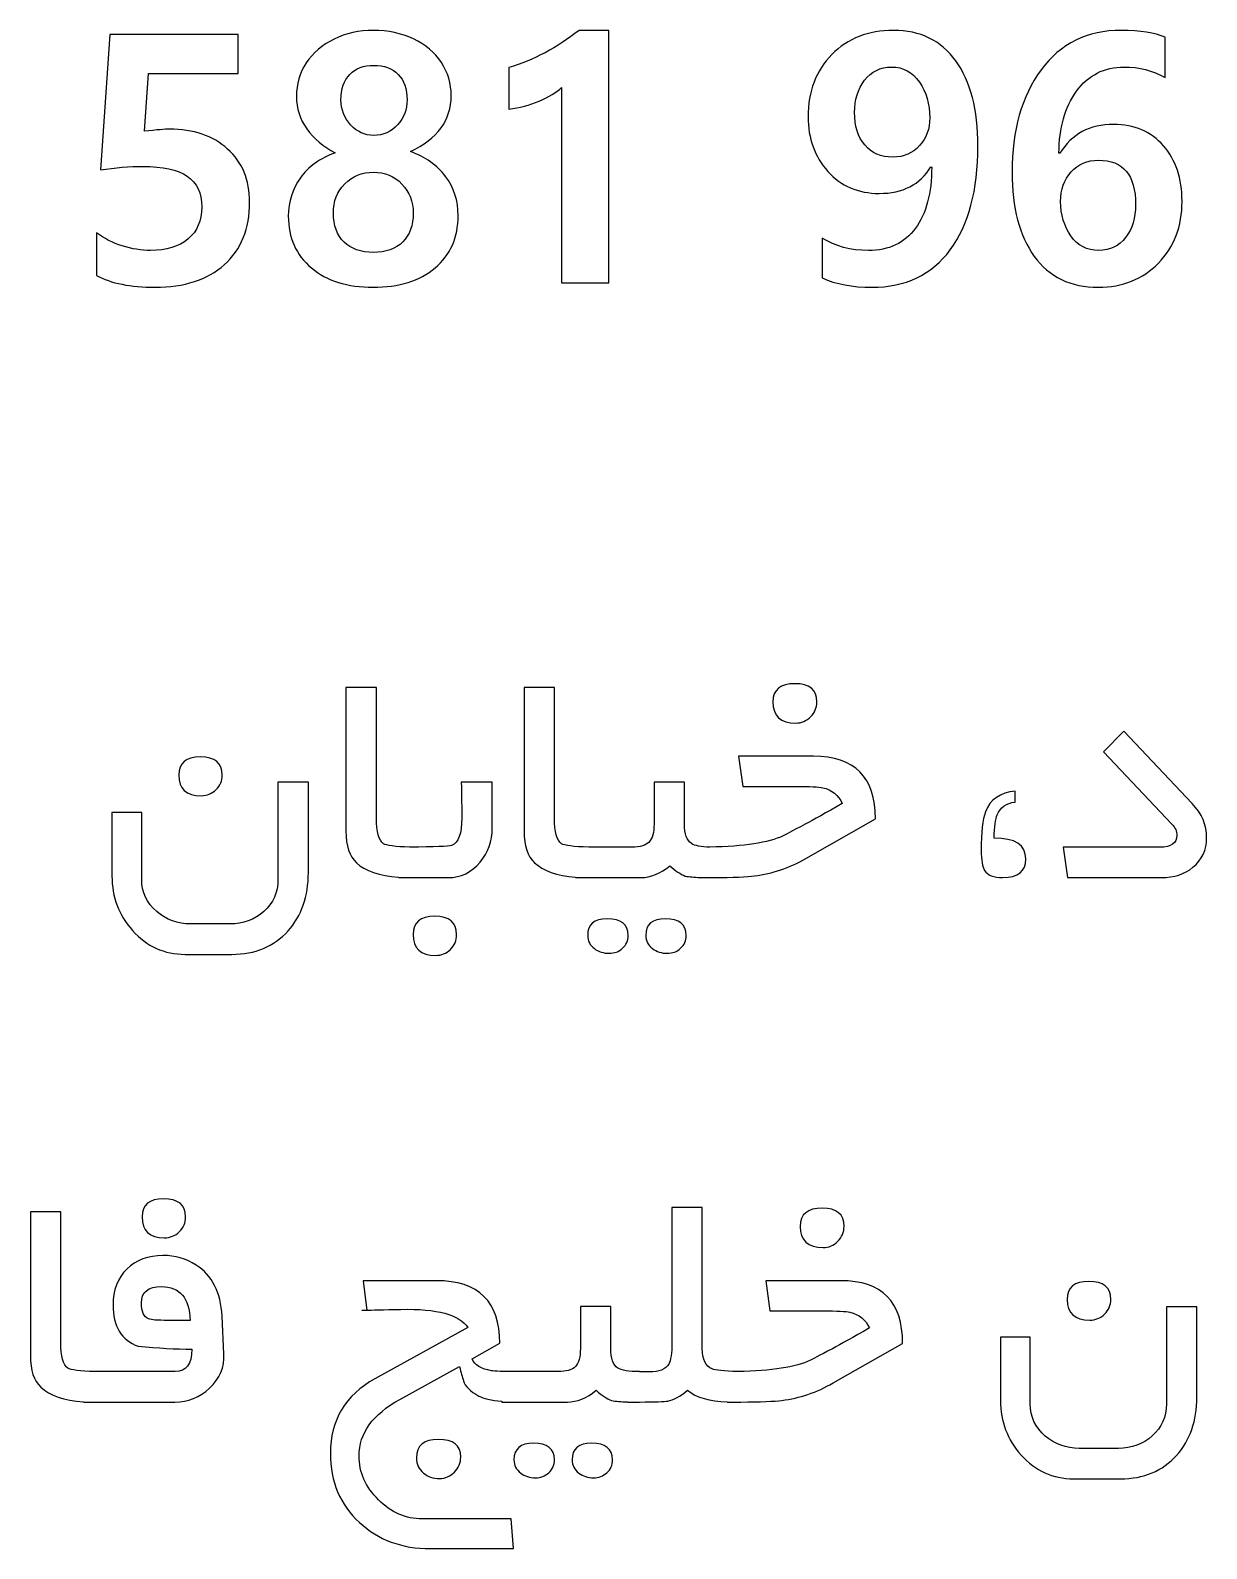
# Model space of a CAD drawing. Header units: millimetres. Extents: x -41 to 39, y -59 to 41.
# Drawn here: x -2.58 to 16.09, y -59.02 to -34.91 of the extents above; entities that cross this region are included whole.
import ezdxf

# ---------------------------------------------------------------- set-up
doc = ezdxf.new("R2010")
doc.units = ezdxf.units.MM
doc.header["$MEASUREMENT"] = 0
doc.layers.add('Layer 1', color=7, linetype='Continuous')

msp = doc.modelspace()

# ---------------------------------------------------------------- linework, layer by layer
at = {"layer": 'Layer 1', "color": 230}
for points, knots in [([(1.5127, -37.8624), (1.5127, -37.6354), (1.5767, -37.4332), (1.704, -37.2547), (1.8321, -37.0773), (2.0168, -36.9446), (2.2575, -36.8568), (2.0663, -36.7589), (1.9163, -36.6326), (1.8064, -36.478), (1.6967, -36.3234), (1.6418, -36.1514), (1.6418, -35.962), (1.6418, -35.767), (1.6939, -35.5895), (1.7981, -35.4295), (1.9024, -35.2694), (2.0498, -35.144), (2.2392, -35.0515), (2.4285, -34.9591), (2.6372, -34.9133), (2.866, -34.9133), (3.0964, -34.9133), (3.3079, -34.9583), (3.499, -35.0489), (3.6903, -35.1394), (3.8376, -35.2628), (3.9428, -35.4213), (4.0471, -35.5795), (4.0994, -35.7561), (4.0994, -35.951), (4.0994, -36.3389), (3.8834, -36.6344), (3.4506, -36.8385), (3.6903, -36.9236), (3.8761, -37.0554), (4.0096, -37.2318), (4.1433, -37.4094), (4.2091, -37.6162), (4.2091, -37.8542), (4.2091, -38.2027), (4.0874, -38.4799), (3.8431, -38.6848), (3.5997, -38.8907), (3.2712, -38.9933), (2.8587, -38.9933), (2.4505, -38.9933), (2.1248, -38.8907), (1.8795, -38.6867), (1.6354, -38.4817), (1.5127, -38.2072), (1.5127, -37.8624)], [0, 0, 0, 0, 0.0588235, 0.0588235, 0.0588235, 0.1176471, 0.1176471, 0.1176471, 0.1764706, 0.1764706, 0.1764706, 0.2352941, 0.2352941, 0.2352941, 0.2941176, 0.2941176, 0.2941176, 0.3529412, 0.3529412, 0.3529412, 0.4117647, 0.4117647, 0.4117647, 0.4705882, 0.4705882, 0.4705882, 0.5294118, 0.5294118, 0.5294118, 0.5882353, 0.5882353, 0.5882353, 0.6470588, 0.6470588, 0.6470588, 0.7058824, 0.7058824, 0.7058824, 0.7647059, 0.7647059, 0.7647059, 0.8235294, 0.8235294, 0.8235294, 0.8823529, 0.8823529, 0.8823529, 0.9411765, 0.9411765, 0.9411765, 1, 1, 1, 1]), ([(6.6007, -34.9133), (6.6007, -34.9133), (6.6007, -38.9237), (6.6007, -38.9237), (6.6007, -38.9237), (5.8532, -38.9237), (5.8532, -38.9237), (5.8532, -38.9237), (5.8532, -35.822), (5.8532, -35.822), (5.769, -35.8988), (5.6501, -35.9701), (5.4963, -36.037), (5.3428, -36.1029), (5.1826, -36.1458), (5.0169, -36.1651), (5.0169, -36.1651), (5.0169, -35.5036), (5.0169, -35.5036), (5.4095, -35.3855), (5.781, -35.1888), (6.1286, -34.9133), (6.1286, -34.9133), (6.6007, -34.9133), (6.6007, -34.9133)], [0, 0, 0, 0, 0.125, 0.125, 0.125, 0.25, 0.25, 0.25, 0.375, 0.375, 0.375, 0.5, 0.5, 0.5, 0.625, 0.625, 0.625, 0.75, 0.75, 0.75, 0.875, 0.875, 0.875, 1, 1, 1, 1]), ([(9.9888, -38.211), (10.2001, -38.3426), (10.4444, -38.4086), (10.7235, -38.4086), (11.0501, -38.4086), (11.2999, -38.2914), (11.471, -38.0563), (11.643, -37.8212), (11.729, -37.4973), (11.729, -37.0846), (11.729, -37.0846), (11.7154, -37.0792), (11.7154, -37.0792), (11.5451, -37.3618), (11.2725, -37.5028), (10.8946, -37.5028), (10.5607, -37.5028), (10.2888, -37.3865), (10.0803, -37.1533), (9.8707, -36.92), (9.7664, -36.6309), (9.7664, -36.2859), (9.7664, -35.8805), (9.8926, -35.5503), (10.1443, -35.2958), (10.3968, -35.0406), (10.7225, -34.9133), (11.1225, -34.9133), (11.5479, -34.9133), (11.8781, -35.0753), (12.1125, -35.3984), (12.3458, -35.7222), (12.4628, -36.1724), (12.4628, -36.7498), (12.4628, -37.4524), (12.3165, -38.0014), (12.0236, -38.3985), (11.7309, -38.7947), (11.3154, -38.9933), (10.7793, -38.9933), (10.4728, -38.9933), (10.2084, -38.9438), (9.9888, -38.8459), (9.9888, -38.8459), (9.9888, -38.211), (9.9888, -38.211)], [0, 0, 0, 0, 0.0666667, 0.0666667, 0.0666667, 0.1333333, 0.1333333, 0.1333333, 0.2, 0.2, 0.2, 0.2666667, 0.2666667, 0.2666667, 0.3333333, 0.3333333, 0.3333333, 0.4, 0.4, 0.4, 0.4666667, 0.4666667, 0.4666667, 0.5333333, 0.5333333, 0.5333333, 0.6, 0.6, 0.6, 0.6666667, 0.6666667, 0.6666667, 0.7333333, 0.7333333, 0.7333333, 0.8, 0.8, 0.8, 0.8666667, 0.8666667, 0.8666667, 0.9333333, 0.9333333, 0.9333333, 1, 1, 1, 1]), ([(15.4364, -35.6618), (15.2379, -35.5503), (15.0209, -35.4953), (14.785, -35.4953), (14.4683, -35.4953), (14.2167, -35.6234), (14.0301, -35.8796), (13.8434, -36.1368), (13.7502, -36.4642), (13.7502, -36.8651), (13.7502, -36.8651), (13.7665, -36.8651), (13.7665, -36.8651), (13.9542, -36.5594), (14.2369, -36.4066), (14.6157, -36.4066), (14.9487, -36.4066), (15.2131, -36.5201), (15.4089, -36.746), (15.6057, -36.9721), (15.7046, -37.2658), (15.7046, -37.629), (15.7046, -38.027), (15.5791, -38.3546), (15.3294, -38.6098), (15.0787, -38.8652), (14.7612, -38.9933), (14.3778, -38.9933), (13.9322, -38.9933), (13.5927, -38.8294), (13.3576, -38.5028), (13.1224, -38.1761), (13.0054, -37.7306), (13.0054, -37.1679), (13.0054, -36.5019), (13.159, -35.9592), (13.4665, -35.5411), (13.7731, -35.123), (14.1985, -34.9133), (14.7419, -34.9133), (15.0421, -34.9133), (15.2735, -34.9501), (15.4364, -35.0232), (15.4364, -35.0232), (15.4364, -35.6618), (15.4364, -35.6618)], [0, 0, 0, 0, 0.0666667, 0.0666667, 0.0666667, 0.1333333, 0.1333333, 0.1333333, 0.2, 0.2, 0.2, 0.2666667, 0.2666667, 0.2666667, 0.3333333, 0.3333333, 0.3333333, 0.4, 0.4, 0.4, 0.4666667, 0.4666667, 0.4666667, 0.5333333, 0.5333333, 0.5333333, 0.6, 0.6, 0.6, 0.6666667, 0.6666667, 0.6666667, 0.7333333, 0.7333333, 0.7333333, 0.8, 0.8, 0.8, 0.8666667, 0.8666667, 0.8666667, 0.9333333, 0.9333333, 0.9333333, 1, 1, 1, 1]), ([(-1.5331, -38.8057), (-1.5331, -38.8057), (-1.5331, -38.1277), (-1.5331, -38.1277), (-1.4133, -38.2183), (-1.277, -38.2888), (-1.1242, -38.3362), (-0.9713, -38.3848), (-0.8213, -38.4086), (-0.6749, -38.4086), (-0.4233, -38.4086), (-0.2247, -38.3482), (-0.0801, -38.2265), (0.0654, -38.1048), (0.1376, -37.9365), (0.1376, -37.7205), (0.1376, -37.4945), (0.0607, -37.3308), (-0.0921, -37.2283), (-0.2449, -37.1257), (-0.4791, -37.0736), (-0.7957, -37.0736), (-1.0098, -37.0736), (-1.2348, -37.0929), (-1.4709, -37.1304), (-1.4709, -37.1304), (-1.3237, -34.9775), (-1.3237, -34.9775), (-1.3237, -34.9775), (0.7186, -34.9775), (0.7186, -34.9775), (0.7186, -34.9775), (0.7186, -35.5996), (0.7186, -35.5996), (0.7186, -35.5996), (-0.7069, -35.5996), (-0.7069, -35.5996), (-0.7069, -35.5996), (-0.7737, -36.5165), (-0.7737, -36.5165), (-0.5742, -36.4936), (-0.4416, -36.4816), (-0.3775, -36.4816), (0.0067, -36.4816), (0.3151, -36.5868), (0.5484, -36.7983), (0.7817, -37.0087), (0.8988, -37.2896), (0.8988, -37.64), (0.8988, -38.0636), (0.7644, -38.3949), (0.4963, -38.6346), (0.2281, -38.8734), (-0.1379, -38.9933), (-0.6027, -38.9933), (-0.9923, -38.9933), (-1.3026, -38.931), (-1.5331, -38.8057)], [0, 0, 0, 0, 0.0526316, 0.0526316, 0.0526316, 0.1052632, 0.1052632, 0.1052632, 0.1578947, 0.1578947, 0.1578947, 0.2105263, 0.2105263, 0.2105263, 0.2631579, 0.2631579, 0.2631579, 0.3157895, 0.3157895, 0.3157895, 0.3684211, 0.3684211, 0.3684211, 0.4210526, 0.4210526, 0.4210526, 0.4736842, 0.4736842, 0.4736842, 0.5263158, 0.5263158, 0.5263158, 0.5789474, 0.5789474, 0.5789474, 0.6315789, 0.6315789, 0.6315789, 0.6842105, 0.6842105, 0.6842105, 0.7368421, 0.7368421, 0.7368421, 0.7894737, 0.7894737, 0.7894737, 0.8421053, 0.8421053, 0.8421053, 0.8947368, 0.8947368, 0.8947368, 0.9473684, 0.9473684, 0.9473684, 1, 1, 1, 1]), ([(2.349, -36.0151), (2.349, -36.1706), (2.4002, -36.3042), (2.5018, -36.4149), (2.6033, -36.5255), (2.7269, -36.5804), (2.8714, -36.5804), (3.0197, -36.5804), (3.145, -36.5247), (3.2475, -36.413), (3.349, -36.3014), (3.3994, -36.1687), (3.3994, -36.0151), (3.3994, -35.842), (3.3527, -35.7076), (3.2575, -35.6116), (3.1634, -35.5163), (3.0344, -35.4687), (2.8714, -35.4687), (2.7094, -35.4687), (2.5814, -35.5163), (2.488, -35.6133), (2.3957, -35.7095), (2.349, -35.8439), (2.349, -36.0151)], [0, 0, 0, 0, 0.125, 0.125, 0.125, 0.25, 0.25, 0.25, 0.375, 0.375, 0.375, 0.5, 0.5, 0.5, 0.625, 0.625, 0.625, 0.75, 0.75, 0.75, 0.875, 0.875, 0.875, 1, 1, 1, 1]), ([(10.5039, -36.2135), (10.5039, -36.4314), (10.5579, -36.6052), (10.6659, -36.7333), (10.7739, -36.8623), (10.9239, -36.9264), (11.1151, -36.9264), (11.2862, -36.9264), (11.4262, -36.866), (11.5359, -36.7443), (11.6449, -36.6226), (11.6989, -36.4752), (11.6989, -36.3024), (11.6989, -36.0828), (11.6439, -35.8934), (11.5333, -35.7341), (11.4225, -35.5749), (11.2753, -35.4953), (11.0932, -35.4953), (10.9128, -35.4953), (10.7692, -35.5658), (10.6631, -35.7067), (10.557, -35.8484), (10.5039, -36.0168), (10.5039, -36.2135)], [0, 0, 0, 0, 0.125, 0.125, 0.125, 0.25, 0.25, 0.25, 0.375, 0.375, 0.375, 0.5, 0.5, 0.5, 0.625, 0.625, 0.625, 0.75, 0.75, 0.75, 0.875, 0.875, 0.875, 1, 1, 1, 1]), ([(13.7766, -37.629), (13.7766, -37.8412), (13.8316, -38.0252), (13.9405, -38.1789), (14.0493, -38.3327), (14.1957, -38.4086), (14.3806, -38.4086), (14.5608, -38.4086), (14.7035, -38.34), (14.8087, -38.2027), (14.9148, -38.0645), (14.9671, -37.8917), (14.9671, -37.683), (14.9671, -37.2108), (14.7702, -36.9748), (14.3778, -36.9748), (14.2002, -36.9748), (14.0566, -37.037), (13.9441, -37.1615), (13.8325, -37.2851), (13.7766, -37.4415), (13.7766, -37.629)], [0, 0, 0, 0, 0.1428571, 0.1428571, 0.1428571, 0.2857143, 0.2857143, 0.2857143, 0.4285714, 0.4285714, 0.4285714, 0.5714286, 0.5714286, 0.5714286, 0.7142857, 0.7142857, 0.7142857, 0.8571429, 0.8571429, 0.8571429, 1, 1, 1, 1]), ([(2.2283, -37.8138), (2.2283, -38.0124), (2.2849, -38.1662), (2.3974, -38.2749), (2.5101, -38.3839), (2.6646, -38.4388), (2.8613, -38.4388), (3.0627, -38.4388), (3.2191, -38.3839), (3.3299, -38.274), (3.4405, -38.1634), (3.4964, -38.0105), (3.4964, -37.8138), (3.4964, -37.6336), (3.4369, -37.4799), (3.317, -37.3545), (3.1971, -37.2283), (3.0452, -37.1651), (2.8613, -37.1651), (2.6802, -37.1651), (2.5302, -37.2264), (2.4094, -37.349), (2.2886, -37.4717), (2.2283, -37.6263), (2.2283, -37.8138)], [0, 0, 0, 0, 0.125, 0.125, 0.125, 0.25, 0.25, 0.25, 0.375, 0.375, 0.375, 0.5, 0.5, 0.5, 0.625, 0.625, 0.625, 0.75, 0.75, 0.75, 0.875, 0.875, 0.875, 1, 1, 1, 1]), ([(9.9052, -45.5786), (9.9052, -45.6701), (9.8724, -45.7488), (9.8064, -45.8147), (9.7406, -45.8814), (9.6619, -45.9144), (9.5713, -45.9144), (9.3288, -45.9144), (9.2081, -45.8027), (9.2081, -45.5786), (9.2081, -45.3855), (9.3253, -45.2885), (9.5585, -45.2885), (9.7901, -45.2885), (9.9052, -45.3855), (9.9052, -45.5786)], [0, 0, 0, 0, 0.2, 0.2, 0.2, 0.4, 0.4, 0.4, 0.6, 0.6, 0.6, 0.8, 0.8, 0.8, 1, 1, 1, 1]), ([(4.7505, -47.5823), (4.7505, -47.79), (4.6864, -47.9702), (4.5574, -48.124), (4.422, -48.2869), (4.2536, -48.3683), (4.0524, -48.3683), (4.0524, -48.3683), (3.4548, -48.3683), (3.4548, -48.3683), (3.4548, -48.3683), (3.4358, -48.3683), (3.4358, -48.3683), (3.4358, -48.3683), (3.2628, -48.3683), (3.2628, -48.3683), (3.2628, -48.3683), (3.2628, -48.3618), (3.2628, -48.3618), (2.9559, -48.34), (2.7329, -48.2636), (2.5947, -48.1322), (2.4841, -48.0306), (2.4282, -47.8632), (2.4282, -47.6308), (2.4282, -47.6308), (2.4282, -45.3489), (2.4282, -45.3489), (2.4282, -45.3489), (2.9113, -45.3489), (2.9113, -45.3489), (2.9113, -45.3489), (2.9113, -47.4195), (2.9113, -47.4195), (2.9113, -47.6427), (2.9488, -47.779), (3.0239, -47.8294), (3.0694, -47.859), (3.2079, -47.8778), (3.4388, -47.8848), (3.8336, -47.8826), (4.0566, -47.8728), (4.1064, -47.8559), (4.2135, -47.8167), (4.2673, -47.6721), (4.2673, -47.4214), (4.2673, -47.3591), (4.2665, -47.2639), (4.2637, -47.1377), (4.2609, -47.0106), (4.26, -46.9153), (4.26, -46.8531), (4.26, -46.8531), (4.7505, -46.8531), (4.7505, -46.8531), (4.7505, -46.8531), (4.7505, -47.5823), (4.7505, -47.5823)], [0, 0, 0, 0, 0.0526316, 0.0526316, 0.0526316, 0.1052632, 0.1052632, 0.1052632, 0.1578947, 0.1578947, 0.1578947, 0.2105263, 0.2105263, 0.2105263, 0.2631579, 0.2631579, 0.2631579, 0.3157895, 0.3157895, 0.3157895, 0.3684211, 0.3684211, 0.3684211, 0.4210526, 0.4210526, 0.4210526, 0.4736842, 0.4736842, 0.4736842, 0.5263158, 0.5263158, 0.5263158, 0.5789474, 0.5789474, 0.5789474, 0.6315789, 0.6315789, 0.6315789, 0.6842105, 0.6842105, 0.6842105, 0.7368421, 0.7368421, 0.7368421, 0.7894737, 0.7894737, 0.7894737, 0.8421053, 0.8421053, 0.8421053, 0.8947368, 0.8947368, 0.8947368, 0.9473684, 0.9473684, 0.9473684, 1, 1, 1, 1]), ([(10.8349, -47.436), (10.8349, -47.436), (9.7305, -48.0655), (9.7305, -48.0655), (9.4715, -48.2136), (9.1998, -48.3061), (8.9154, -48.3417), (8.7983, -48.3562), (8.5799, -48.3649), (8.2593, -48.3675), (8.2593, -48.3675), (8.2593, -48.3683), (8.2593, -48.3683), (8.2593, -48.3683), (8.1493, -48.3682), (8.1493, -48.3682), (8.1493, -48.3682), (8.1455, -48.3682), (8.1455, -48.3682), (8.1455, -48.3682), (8.1373, -48.3682), (8.1373, -48.3682), (8.1373, -48.3682), (8.1298, -48.3682), (8.1298, -48.3682), (8.1298, -48.3682), (8.0497, -48.3683), (8.0497, -48.3683), (8.0497, -48.3683), (8.0497, -48.366), (8.0497, -48.366), (7.9541, -48.3622), (7.8766, -48.3549), (7.8166, -48.3445), (7.7397, -48.3134), (7.6582, -48.2594), (7.5732, -48.1808), (7.4194, -48.3061), (7.2666, -48.3683), (7.1147, -48.3683), (7.1147, -48.3683), (6.283, -48.3683), (6.283, -48.3683), (6.283, -48.3683), (6.264, -48.3683), (6.264, -48.3683), (6.264, -48.3683), (6.0745, -48.3683), (6.0745, -48.3683), (6.0745, -48.3683), (6.0745, -48.3607), (6.0745, -48.3607), (5.7761, -48.3373), (5.5586, -48.2612), (5.4229, -48.1322), (5.3123, -48.0306), (5.2564, -47.8632), (5.2564, -47.6308), (5.2564, -47.6308), (5.2564, -45.3489), (5.2564, -45.3489), (5.2564, -45.3489), (5.7394, -45.3489), (5.7394, -45.3489), (5.7394, -45.3489), (5.7394, -47.4195), (5.7394, -47.4195), (5.7394, -47.6427), (5.7769, -47.779), (5.8521, -47.8294), (5.8986, -47.8596), (6.0424, -47.8787), (6.283, -47.8853), (6.283, -47.8853), (6.9647, -47.8853), (6.9647, -47.8853), (7.0982, -47.8853), (7.1916, -47.8577), (7.2428, -47.8037), (7.2949, -47.7488), (7.3206, -47.6528), (7.3206, -47.5155), (7.3206, -47.5155), (7.3206, -46.8531), (7.3206, -46.8531), (7.3206, -46.8531), (7.8037, -46.8531), (7.8037, -46.8531), (7.8037, -46.8531), (7.8037, -47.5155), (7.8037, -47.5155), (7.8037, -47.6747), (7.8412, -47.779), (7.9171, -47.8285), (7.9688, -47.8621), (8.0654, -47.8811), (8.2079, -47.8847), (8.7487, -47.875), (9.1362, -47.8143), (9.3719, -47.704), (9.3911, -47.695), (9.5073, -47.6337), (9.7196, -47.521), (9.8522, -47.4497), (10.049, -47.3398), (10.3097, -47.1917), (10.2467, -47.0599), (10.1432, -46.9757), (9.9986, -46.9401), (9.9364, -46.9264), (9.7937, -46.9191), (9.5722, -46.9191), (9.5722, -46.9191), (8.7277, -46.9191), (8.7277, -46.9191), (8.7277, -46.9191), (8.6609, -46.4413), (8.6609, -46.4413), (8.6609, -46.4413), (9.8514, -46.4413), (9.8514, -46.4413), (10.5073, -46.4413), (10.8349, -46.7726), (10.8349, -47.436)], [0, 0, 0, 0, 0.0243902, 0.0243902, 0.0243902, 0.0487805, 0.0487805, 0.0487805, 0.0731707, 0.0731707, 0.0731707, 0.097561, 0.097561, 0.097561, 0.1219512, 0.1219512, 0.1219512, 0.1463415, 0.1463415, 0.1463415, 0.1707317, 0.1707317, 0.1707317, 0.195122, 0.195122, 0.195122, 0.2195122, 0.2195122, 0.2195122, 0.2439024, 0.2439024, 0.2439024, 0.2682927, 0.2682927, 0.2682927, 0.2926829, 0.2926829, 0.2926829, 0.3170732, 0.3170732, 0.3170732, 0.3414634, 0.3414634, 0.3414634, 0.3658537, 0.3658537, 0.3658537, 0.3902439, 0.3902439, 0.3902439, 0.4146341, 0.4146341, 0.4146341, 0.4390244, 0.4390244, 0.4390244, 0.4634146, 0.4634146, 0.4634146, 0.4878049, 0.4878049, 0.4878049, 0.5121951, 0.5121951, 0.5121951, 0.5365854, 0.5365854, 0.5365854, 0.5609756, 0.5609756, 0.5609756, 0.5853659, 0.5853659, 0.5853659, 0.6097561, 0.6097561, 0.6097561, 0.6341463, 0.6341463, 0.6341463, 0.6585366, 0.6585366, 0.6585366, 0.6829268, 0.6829268, 0.6829268, 0.7073171, 0.7073171, 0.7073171, 0.7317073, 0.7317073, 0.7317073, 0.7560976, 0.7560976, 0.7560976, 0.7804878, 0.7804878, 0.7804878, 0.804878, 0.804878, 0.804878, 0.8292683, 0.8292683, 0.8292683, 0.8536585, 0.8536585, 0.8536585, 0.8780488, 0.8780488, 0.8780488, 0.902439, 0.902439, 0.902439, 0.9268293, 0.9268293, 0.9268293, 0.9512195, 0.9512195, 0.9512195, 0.9756098, 0.9756098, 0.9756098, 1, 1, 1, 1]), ([(16.095, -47.7379), (16.095, -47.931), (16.0228, -48.0865), (15.8773, -48.2046), (15.7436, -48.3134), (15.578, -48.3683), (15.3813, -48.3683), (15.3813, -48.3683), (13.8835, -48.3683), (13.8835, -48.3683), (13.8835, -48.3683), (13.8168, -47.8853), (13.8168, -47.8853), (13.8168, -47.8853), (15.354, -47.8853), (15.354, -47.8853), (15.5332, -47.8853), (15.6229, -47.8221), (15.6229, -47.6967), (15.6229, -47.6327), (15.5973, -47.5741), (15.545, -47.5219), (15.545, -47.5219), (14.4573, -46.3691), (14.4573, -46.3691), (14.4573, -46.3691), (14.7821, -46.0406), (14.7821, -46.0406), (14.7821, -46.0406), (15.8672, -47.1917), (15.8672, -47.1917), (16.0191, -47.3509), (16.095, -47.533), (16.095, -47.7379)], [0, 0, 0, 0, 0.0909091, 0.0909091, 0.0909091, 0.1818182, 0.1818182, 0.1818182, 0.2727273, 0.2727273, 0.2727273, 0.3636364, 0.3636364, 0.3636364, 0.4545455, 0.4545455, 0.4545455, 0.5454545, 0.5454545, 0.5454545, 0.6363636, 0.6363636, 0.6363636, 0.7272727, 0.7272727, 0.7272727, 0.8181818, 0.8181818, 0.8181818, 0.9090909, 0.9090909, 0.9090909, 1, 1, 1, 1]), ([(0.4637, -46.7396), (0.4637, -46.8302), (0.4309, -46.9071), (0.3659, -46.9712), (0.301, -47.0352), (0.2222, -47.0672), (0.1298, -47.0672), (-0.1089, -47.0672), (-0.228, -46.9583), (-0.228, -46.7396), (-0.228, -46.5484), (-0.1136, -46.4524), (0.1142, -46.4524), (0.3477, -46.4524), (0.4637, -46.5484), (0.4637, -46.7396)], [0, 0, 0, 0, 0.2, 0.2, 0.2, 0.4, 0.4, 0.4, 0.6, 0.6, 0.6, 0.8, 0.8, 0.8, 1, 1, 1, 1]), ([(1.8307, -48.2896), (1.8307, -48.6666), (1.7238, -48.9749), (1.5087, -49.2147), (1.2854, -49.4626), (0.988, -49.5871), (0.6166, -49.5871), (0.6166, -49.5871), (-0.1263, -49.5871), (-0.1263, -49.5871), (-0.4577, -49.5871), (-0.7348, -49.4607), (-0.9608, -49.2091), (-1.1786, -48.9667), (-1.2874, -48.6775), (-1.2874, -48.3436), (-1.2874, -48.3436), (-1.2874, -47.3363), (-1.2874, -47.3363), (-1.2874, -47.3363), (-0.8154, -47.3363), (-0.8154, -47.3363), (-0.8154, -47.3363), (-0.8154, -48.3966), (-0.8154, -48.3966), (-0.8154, -48.6006), (-0.7357, -48.7709), (-0.5765, -48.9081), (-0.4247, -49.039), (-0.2445, -49.1039), (-0.0367, -49.1039), (-0.0367, -49.1039), (0.5854, -49.1039), (0.5854, -49.1039), (0.795, -49.1039), (0.9743, -49.0381), (1.1234, -48.9053), (1.2726, -48.7737), (1.3476, -48.6034), (1.3476, -48.3966), (1.3476, -48.3966), (1.3476, -46.854), (1.3476, -46.854), (1.3476, -46.854), (1.8307, -46.854), (1.8307, -46.854), (1.8307, -46.854), (1.8307, -48.2896), (1.8307, -48.2896)], [0, 0, 0, 0, 0.0625, 0.0625, 0.0625, 0.125, 0.125, 0.125, 0.1875, 0.1875, 0.1875, 0.25, 0.25, 0.25, 0.3125, 0.3125, 0.3125, 0.375, 0.375, 0.375, 0.4375, 0.4375, 0.4375, 0.5, 0.5, 0.5, 0.5625, 0.5625, 0.5625, 0.625, 0.625, 0.625, 0.6875, 0.6875, 0.6875, 0.75, 0.75, 0.75, 0.8125, 0.8125, 0.8125, 0.875, 0.875, 0.875, 0.9375, 0.9375, 0.9375, 1, 1, 1, 1]), ([(13.2239, -48.0728), (13.2239, -48.2695), (13.1013, -48.3683), (12.856, -48.3683), (12.7114, -48.3683), (12.6154, -48.3299), (12.5697, -48.253), (12.534, -48.1954), (12.5157, -48.091), (12.5157, -47.9383), (12.5157, -47.6483), (12.5376, -47.4443), (12.5824, -47.3262), (12.6574, -47.1276), (12.8149, -47.0169), (13.0546, -46.9958), (13.0546, -46.9958), (13.0546, -47.1707), (13.0546, -47.1707), (12.9137, -47.1825), (12.8185, -47.2502), (12.7701, -47.3719), (12.7435, -47.4377), (12.7261, -47.5604), (12.7197, -47.7398), (13.0555, -47.7398), (13.2239, -47.8504), (13.2239, -48.0728)], [0, 0, 0, 0, 0.1111111, 0.1111111, 0.1111111, 0.2222222, 0.2222222, 0.2222222, 0.3333333, 0.3333333, 0.3333333, 0.4444444, 0.4444444, 0.4444444, 0.5555556, 0.5555556, 0.5555556, 0.6666667, 0.6666667, 0.6666667, 0.7777778, 0.7777778, 0.7777778, 0.8888889, 0.8888889, 0.8888889, 1, 1, 1, 1]), ([(4.185, -49.2723), (4.185, -49.3666), (4.1521, -49.4452), (4.0871, -49.5083), (4.0222, -49.5715), (3.9435, -49.6036), (3.851, -49.6036), (3.6123, -49.6036), (3.4933, -49.4928), (3.4933, -49.2723), (3.4933, -49.0793), (3.6086, -48.9831), (3.8383, -48.9831), (4.0697, -48.9831), (4.185, -49.0793), (4.185, -49.2723)], [0, 0, 0, 0, 0.2, 0.2, 0.2, 0.4, 0.4, 0.4, 0.6, 0.6, 0.6, 0.8, 0.8, 0.8, 1, 1, 1, 1]), ([(6.9089, -49.2869), (6.9089, -49.3692), (6.8796, -49.4369), (6.8202, -49.49), (6.7606, -49.544), (6.6902, -49.5706), (6.6079, -49.5706), (6.5164, -49.5706), (6.4386, -49.5459), (6.3735, -49.4956), (6.3023, -49.4416), (6.2665, -49.372), (6.2665, -49.2869), (6.2665, -49.1103), (6.37, -49.0216), (6.5758, -49.0216), (6.7982, -49.0216), (6.9089, -49.1103), (6.9089, -49.2869)], [0, 0, 0, 0, 0.1666667, 0.1666667, 0.1666667, 0.3333333, 0.3333333, 0.3333333, 0.5, 0.5, 0.5, 0.6666667, 0.6666667, 0.6666667, 0.8333333, 0.8333333, 0.8333333, 1, 1, 1, 1]), ([(7.8312, -49.2869), (7.8312, -49.3692), (7.8019, -49.4369), (7.7423, -49.49), (7.6829, -49.544), (7.6124, -49.5706), (7.5301, -49.5706), (7.4386, -49.5706), (7.3609, -49.5459), (7.2959, -49.4956), (7.2245, -49.4416), (7.1888, -49.372), (7.1888, -49.2869), (7.1888, -49.1103), (7.2923, -49.0216), (7.498, -49.0216), (7.7204, -49.0216), (7.8312, -49.1103), (7.8312, -49.2869)], [0, 0, 0, 0, 0.1666667, 0.1666667, 0.1666667, 0.3333333, 0.3333333, 0.3333333, 0.5, 0.5, 0.5, 0.6666667, 0.6666667, 0.6666667, 0.8333333, 0.8333333, 0.8333333, 1, 1, 1, 1]), ([(-0.1184, -53.7557), (-0.1184, -53.8481), (-0.1514, -53.9267), (-0.2182, -53.9918), (-0.2849, -54.0567), (-0.3646, -54.0897), (-0.4578, -54.0897), (-0.6929, -54.0897), (-0.8101, -53.9781), (-0.8101, -53.7557), (-0.8101, -53.5645), (-0.6967, -53.4694), (-0.4707, -53.4694), (-0.2354, -53.4694), (-0.1184, -53.5645), (-0.1184, -53.7557)], [0, 0, 0, 0, 0.2, 0.2, 0.2, 0.4, 0.4, 0.4, 0.6, 0.6, 0.6, 0.8, 0.8, 0.8, 1, 1, 1, 1]), ([(0.491, -55.936), (0.502, -56.1428), (0.4261, -56.324), (0.2632, -56.4777), (0.104, -56.6242), (-0.08, -56.6973), (-0.2894, -56.6973), (-0.2894, -56.6973), (-1.5568, -56.6973), (-1.5568, -56.6973), (-1.5568, -56.6973), (-1.5757, -56.6973), (-1.5757, -56.6973), (-1.5757, -56.6973), (-1.7379, -56.6973), (-1.7379, -56.6973), (-1.7379, -56.6973), (-1.7379, -56.6915), (-1.7379, -56.6915), (-2.0504, -56.6707), (-2.2771, -56.5941), (-2.4169, -56.4612), (-2.5275, -56.3596), (-2.5834, -56.1922), (-2.5834, -55.9598), (-2.5834, -55.9598), (-2.5834, -53.6779), (-2.5834, -53.6779), (-2.5834, -53.6779), (-2.1003, -53.6779), (-2.1003, -53.6779), (-2.1003, -53.6779), (-2.1003, -55.7485), (-2.1003, -55.7485), (-2.1003, -55.9717), (-2.0628, -56.108), (-1.9877, -56.1584), (-1.9411, -56.1886), (-1.7973, -56.2077), (-1.5568, -56.2143), (-1.5568, -56.2143), (-0.2849, -56.2143), (-0.2849, -56.2143), (-0.1083, -56.2143), (-0.0196, -56.0952), (-0.0196, -55.8573), (-0.2703, -55.8556), (-0.554, -55.84), (-0.8714, -55.8115), (-1.1377, -55.7127), (-1.2712, -55.4941), (-1.2712, -55.1538), (-1.2712, -54.9196), (-1.1981, -54.7302), (-1.0507, -54.5856), (-0.9044, -54.442), (-0.7132, -54.3696), (-0.4788, -54.3696), (-0.2868, -54.3696), (-0.112, -54.4208), (0.0481, -54.5224), (0.3035, -54.6835), (0.4415, -54.9533), (0.4617, -55.3322), (0.4617, -55.3322), (0.491, -55.936), (0.491, -55.936)], [0, 0, 0, 0, 0.0454545, 0.0454545, 0.0454545, 0.0909091, 0.0909091, 0.0909091, 0.1363636, 0.1363636, 0.1363636, 0.1818182, 0.1818182, 0.1818182, 0.2272727, 0.2272727, 0.2272727, 0.2727273, 0.2727273, 0.2727273, 0.3181818, 0.3181818, 0.3181818, 0.3636364, 0.3636364, 0.3636364, 0.4090909, 0.4090909, 0.4090909, 0.4545455, 0.4545455, 0.4545455, 0.5, 0.5, 0.5, 0.5454545, 0.5454545, 0.5454545, 0.5909091, 0.5909091, 0.5909091, 0.6363636, 0.6363636, 0.6363636, 0.6818182, 0.6818182, 0.6818182, 0.7272727, 0.7272727, 0.7272727, 0.7727273, 0.7727273, 0.7727273, 0.8181818, 0.8181818, 0.8181818, 0.8636364, 0.8636364, 0.8636364, 0.9090909, 0.9090909, 0.9090909, 0.9545455, 0.9545455, 0.9545455, 1, 1, 1, 1]), ([(11.2673, -55.765), (11.2673, -55.765), (10.1629, -56.3945), (10.1629, -56.3945), (9.904, -56.5426), (9.6323, -56.6351), (9.3478, -56.6707), (9.2313, -56.6852), (9.0143, -56.6939), (8.6963, -56.6965), (8.6963, -56.6965), (8.6963, -56.6973), (8.6963, -56.6973), (8.6963, -56.6973), (8.5517, -56.6973), (8.5517, -56.6973), (8.5517, -56.6973), (8.5425, -56.6973), (8.5425, -56.6973), (8.5425, -56.6973), (8.5371, -56.6973), (8.5371, -56.6973), (8.5371, -56.6973), (8.5226, -56.6973), (8.5226, -56.6973), (8.5226, -56.6973), (8.4821, -56.6973), (8.4821, -56.6973), (8.4821, -56.6973), (8.4821, -56.6962), (8.4821, -56.6962), (8.2033, -56.6875), (7.9929, -56.6256), (7.851, -56.5098), (7.7347, -56.6058), (7.6305, -56.6634), (7.5371, -56.6808), (7.4879, -56.6897), (7.3384, -56.695), (7.0888, -56.6967), (7.0888, -56.6967), (7.0888, -56.6973), (7.0888, -56.6973), (7.0888, -56.6973), (6.9832, -56.6973), (6.9832, -56.6973), (6.9832, -56.6973), (6.975, -56.6971), (6.975, -56.6971), (6.975, -56.6971), (6.9012, -56.6973), (6.9012, -56.6973), (6.9012, -56.6973), (6.9012, -56.6956), (6.9012, -56.6956), (6.7954, -56.6923), (6.7105, -56.6849), (6.646, -56.6735), (6.5692, -56.6424), (6.4876, -56.5884), (6.4026, -56.5098), (6.2489, -56.6351), (6.0961, -56.6973), (5.9442, -56.6973), (5.9442, -56.6973), (5.1271, -56.6973), (5.1271, -56.6973), (5.1271, -56.6973), (4.9039, -56.6973), (4.9039, -56.6973), (4.9039, -56.6973), (4.9039, -56.6842), (4.9039, -56.6842), (4.732, -56.6684), (4.6098, -56.6408), (4.5379, -56.6013), (4.3988, -56.5253), (4.3183, -56.4447), (4.2945, -56.3615), (4.2771, -56.303), (4.2552, -56.227), (4.2304, -56.1346), (4.2304, -56.1346), (3.2835, -56.6553), (3.2835, -56.6553), (2.8524, -56.8931), (2.6366, -57.1923), (2.6366, -57.5519), (2.6366, -57.8126), (2.7381, -58.0451), (2.9422, -58.2482), (3.1462, -58.4512), (3.3786, -58.5529), (3.6403, -58.5529), (3.6403, -58.5529), (5.0493, -58.5529), (5.0493, -58.5529), (5.0493, -58.5529), (5.0896, -59.025), (5.0896, -59.025), (5.0896, -59.025), (3.7703, -59.025), (3.7703, -59.025), (3.3163, -59.025), (2.9404, -58.8868), (2.642, -58.6097), (2.3346, -58.3269), (2.181, -57.9609), (2.181, -57.5126), (2.181, -56.9836), (2.417, -56.5884), (2.8882, -56.3277), (2.8882, -56.3277), (4.3658, -55.5151), (4.3658, -55.5151), (4.2295, -55.3084), (3.8755, -55.2113), (3.3017, -55.226), (2.7345, -55.2361), (2.5543, -55.2415), (2.7602, -55.2415), (2.7602, -55.2415), (2.7006, -54.7703), (2.7006, -54.7703), (2.7006, -54.7703), (3.8635, -54.7703), (3.8635, -54.7703), (4.536, -54.7703), (4.8719, -55.1016), (4.8719, -55.7631), (4.8719, -55.7631), (4.4318, -56.011), (4.4318, -56.011), (4.471, -56.1099), (4.5726, -56.173), (4.7373, -56.1995), (4.7913, -56.2087), (4.9212, -56.2133), (5.1271, -56.2133), (5.1271, -56.2133), (5.1271, -56.2143), (5.1271, -56.2143), (5.1271, -56.2143), (5.7942, -56.2143), (5.7942, -56.2143), (5.9277, -56.2143), (6.0211, -56.1867), (6.0723, -56.1327), (6.1244, -56.0778), (6.1501, -55.9818), (6.1501, -55.8445), (6.1501, -55.8445), (6.1501, -55.1821), (6.1501, -55.1821), (6.1501, -55.1821), (6.6331, -55.1821), (6.6331, -55.1821), (6.6331, -55.1821), (6.6331, -55.8445), (6.6331, -55.8445), (6.6331, -56.0037), (6.6706, -56.108), (6.7466, -56.1575), (6.8043, -56.195), (6.9177, -56.2143), (7.0888, -56.2143), (7.0888, -56.2143), (7.0888, -56.2191), (7.0888, -56.2191), (7.0888, -56.2191), (7.247, -56.2197), (7.247, -56.2197), (7.4008, -56.2197), (7.5032, -56.1785), (7.5526, -56.0943), (7.5864, -56.0367), (7.6038, -55.9223), (7.6038, -55.7485), (7.6038, -55.7485), (7.6038, -53.6065), (7.6038, -53.6065), (7.6038, -53.6065), (8.087, -53.6065), (8.087, -53.6065), (8.087, -53.6065), (8.087, -55.8455), (8.087, -55.8455), (8.087, -56.0202), (8.1392, -56.1292), (8.2425, -56.1721), (8.2899, -56.1911), (8.4269, -56.2045), (8.6536, -56.2135), (9.1875, -56.2029), (9.5705, -56.1424), (9.8044, -56.033), (9.8235, -56.024), (9.9398, -55.9626), (10.152, -55.85), (10.2846, -55.7787), (10.4815, -55.6688), (10.7421, -55.5207), (10.6791, -55.3889), (10.5756, -55.3047), (10.4311, -55.2691), (10.3688, -55.2554), (10.2261, -55.2481), (10.0047, -55.2481), (10.0047, -55.2481), (9.1602, -55.2481), (9.1602, -55.2481), (9.1602, -55.2481), (9.0934, -54.7703), (9.0934, -54.7703), (9.0934, -54.7703), (10.2838, -54.7703), (10.2838, -54.7703), (10.9398, -54.7703), (11.2673, -55.1016), (11.2673, -55.765)], [0, 0, 0, 0, 0.0136986, 0.0136986, 0.0136986, 0.0273973, 0.0273973, 0.0273973, 0.0410959, 0.0410959, 0.0410959, 0.0547945, 0.0547945, 0.0547945, 0.0684932, 0.0684932, 0.0684932, 0.0821918, 0.0821918, 0.0821918, 0.0958904, 0.0958904, 0.0958904, 0.109589, 0.109589, 0.109589, 0.1232877, 0.1232877, 0.1232877, 0.1369863, 0.1369863, 0.1369863, 0.1506849, 0.1506849, 0.1506849, 0.1643836, 0.1643836, 0.1643836, 0.1780822, 0.1780822, 0.1780822, 0.1917808, 0.1917808, 0.1917808, 0.2054795, 0.2054795, 0.2054795, 0.2191781, 0.2191781, 0.2191781, 0.2328767, 0.2328767, 0.2328767, 0.2465753, 0.2465753, 0.2465753, 0.260274, 0.260274, 0.260274, 0.2739726, 0.2739726, 0.2739726, 0.2876712, 0.2876712, 0.2876712, 0.3013699, 0.3013699, 0.3013699, 0.3150685, 0.3150685, 0.3150685, 0.3287671, 0.3287671, 0.3287671, 0.3424658, 0.3424658, 0.3424658, 0.3561644, 0.3561644, 0.3561644, 0.369863, 0.369863, 0.369863, 0.3835616, 0.3835616, 0.3835616, 0.3972603, 0.3972603, 0.3972603, 0.4109589, 0.4109589, 0.4109589, 0.4246575, 0.4246575, 0.4246575, 0.4383562, 0.4383562, 0.4383562, 0.4520548, 0.4520548, 0.4520548, 0.4657534, 0.4657534, 0.4657534, 0.4794521, 0.4794521, 0.4794521, 0.4931507, 0.4931507, 0.4931507, 0.5068493, 0.5068493, 0.5068493, 0.5205479, 0.5205479, 0.5205479, 0.5342466, 0.5342466, 0.5342466, 0.5479452, 0.5479452, 0.5479452, 0.5616438, 0.5616438, 0.5616438, 0.5753425, 0.5753425, 0.5753425, 0.5890411, 0.5890411, 0.5890411, 0.6027397, 0.6027397, 0.6027397, 0.6164384, 0.6164384, 0.6164384, 0.630137, 0.630137, 0.630137, 0.6438356, 0.6438356, 0.6438356, 0.6575342, 0.6575342, 0.6575342, 0.6712329, 0.6712329, 0.6712329, 0.6849315, 0.6849315, 0.6849315, 0.6986301, 0.6986301, 0.6986301, 0.7123288, 0.7123288, 0.7123288, 0.7260274, 0.7260274, 0.7260274, 0.739726, 0.739726, 0.739726, 0.7534247, 0.7534247, 0.7534247, 0.7671233, 0.7671233, 0.7671233, 0.7808219, 0.7808219, 0.7808219, 0.7945205, 0.7945205, 0.7945205, 0.8082192, 0.8082192, 0.8082192, 0.8219178, 0.8219178, 0.8219178, 0.8356164, 0.8356164, 0.8356164, 0.8493151, 0.8493151, 0.8493151, 0.8630137, 0.8630137, 0.8630137, 0.8767123, 0.8767123, 0.8767123, 0.890411, 0.890411, 0.890411, 0.9041096, 0.9041096, 0.9041096, 0.9178082, 0.9178082, 0.9178082, 0.9315068, 0.9315068, 0.9315068, 0.9452055, 0.9452055, 0.9452055, 0.9589041, 0.9589041, 0.9589041, 0.9726027, 0.9726027, 0.9726027, 0.9863014, 0.9863014, 0.9863014, 1, 1, 1, 1]), ([(10.3377, -53.9076), (10.3377, -53.9991), (10.3049, -54.0778), (10.2389, -54.1437), (10.1731, -54.2104), (10.0943, -54.2434), (10.0037, -54.2434), (9.7613, -54.2434), (9.6405, -54.1317), (9.6405, -53.9076), (9.6405, -53.7145), (9.7577, -53.6175), (9.991, -53.6175), (10.2225, -53.6175), (10.3377, -53.7145), (10.3377, -53.9076)], [0, 0, 0, 0, 0.2, 0.2, 0.2, 0.4, 0.4, 0.4, 0.6, 0.6, 0.6, 0.8, 0.8, 0.8, 1, 1, 1, 1]), ([(-0.047, -55.4017), (-0.0599, -55.0431), (-0.2108, -54.8637), (-0.5009, -54.8637), (-0.7141, -54.8637), (-0.821, -54.9497), (-0.821, -55.1217), (-0.821, -55.2599), (-0.7809, -55.345), (-0.7003, -55.3771), (-0.6665, -55.3917), (-0.5658, -55.3999), (-0.3993, -55.4017), (-0.3993, -55.4017), (-0.047, -55.4017), (-0.047, -55.4017)], [0, 0, 0, 0, 0.2, 0.2, 0.2, 0.4, 0.4, 0.4, 0.6, 0.6, 0.6, 0.8, 0.8, 0.8, 1, 1, 1, 1]), ([(14.5731, -55.0686), (14.5731, -55.1592), (14.5402, -55.2361), (14.4752, -55.3002), (14.4103, -55.3641), (14.3316, -55.3962), (14.2391, -55.3962), (14.0004, -55.3962), (13.8814, -55.2873), (13.8814, -55.0686), (13.8814, -54.8774), (13.9957, -54.7814), (14.2236, -54.7814), (14.457, -54.7814), (14.5731, -54.8774), (14.5731, -55.0686)], [0, 0, 0, 0, 0.2, 0.2, 0.2, 0.4, 0.4, 0.4, 0.6, 0.6, 0.6, 0.8, 0.8, 0.8, 1, 1, 1, 1]), ([(15.94, -56.6186), (15.94, -56.9956), (15.8331, -57.3039), (15.618, -57.5437), (15.3947, -57.7916), (15.0973, -57.9161), (14.7259, -57.9161), (14.7259, -57.9161), (13.983, -57.9161), (13.983, -57.9161), (13.6517, -57.9161), (13.3745, -57.7897), (13.1486, -57.5381), (12.9307, -57.2956), (12.8219, -57.0065), (12.8219, -56.6726), (12.8219, -56.6726), (12.8219, -55.6653), (12.8219, -55.6653), (12.8219, -55.6653), (13.2939, -55.6653), (13.2939, -55.6653), (13.2939, -55.6653), (13.2939, -56.7256), (13.2939, -56.7256), (13.2939, -56.9296), (13.3736, -57.0999), (13.5328, -57.2371), (13.6847, -57.368), (13.8649, -57.4329), (14.0726, -57.4329), (14.0726, -57.4329), (14.6948, -57.4329), (14.6948, -57.4329), (14.9044, -57.4329), (15.0836, -57.3671), (15.2327, -57.2343), (15.382, -57.1027), (15.457, -56.9324), (15.457, -56.7256), (15.457, -56.7256), (15.457, -55.183), (15.457, -55.183), (15.457, -55.183), (15.94, -55.183), (15.94, -55.183), (15.94, -55.183), (15.94, -56.6186), (15.94, -56.6186)], [0, 0, 0, 0, 0.0625, 0.0625, 0.0625, 0.125, 0.125, 0.125, 0.1875, 0.1875, 0.1875, 0.25, 0.25, 0.25, 0.3125, 0.3125, 0.3125, 0.375, 0.375, 0.375, 0.4375, 0.4375, 0.4375, 0.5, 0.5, 0.5, 0.5625, 0.5625, 0.5625, 0.625, 0.625, 0.625, 0.6875, 0.6875, 0.6875, 0.75, 0.75, 0.75, 0.8125, 0.8125, 0.8125, 0.875, 0.875, 0.875, 0.9375, 0.9375, 0.9375, 1, 1, 1, 1]), ([(4.2505, -57.5711), (4.2505, -57.6635), (4.2177, -57.743), (4.1517, -57.81), (4.0849, -57.8767), (4.0063, -57.9105), (3.9158, -57.9105), (3.8113, -57.9105), (3.7254, -57.8822), (3.6576, -57.8246), (3.5845, -57.7642), (3.5479, -57.6845), (3.5479, -57.5838), (3.5479, -57.3881), (3.6641, -57.2902), (3.8965, -57.2902), (4.1325, -57.2902), (4.2505, -57.3836), (4.2505, -57.5711)], [0, 0, 0, 0, 0.1666667, 0.1666667, 0.1666667, 0.3333333, 0.3333333, 0.3333333, 0.5, 0.5, 0.5, 0.6666667, 0.6666667, 0.6666667, 0.8333333, 0.8333333, 0.8333333, 1, 1, 1, 1]), ([(5.7383, -57.6159), (5.7383, -57.6982), (5.7091, -57.7659), (5.6496, -57.819), (5.59, -57.873), (5.5197, -57.8996), (5.4374, -57.8996), (5.3459, -57.8996), (5.2681, -57.8748), (5.203, -57.8246), (5.1317, -57.7706), (5.0959, -57.701), (5.0959, -57.6159), (5.0959, -57.4393), (5.1994, -57.3506), (5.4053, -57.3506), (5.6277, -57.3506), (5.7383, -57.4393), (5.7383, -57.6159)], [0, 0, 0, 0, 0.1666667, 0.1666667, 0.1666667, 0.3333333, 0.3333333, 0.3333333, 0.5, 0.5, 0.5, 0.6666667, 0.6666667, 0.6666667, 0.8333333, 0.8333333, 0.8333333, 1, 1, 1, 1]), ([(6.6607, -57.6159), (6.6607, -57.6982), (6.6314, -57.7659), (6.5718, -57.819), (6.5124, -57.873), (6.4419, -57.8996), (6.3595, -57.8996), (6.268, -57.8996), (6.1904, -57.8748), (6.1253, -57.8246), (6.0539, -57.7706), (6.0183, -57.701), (6.0183, -57.6159), (6.0183, -57.4393), (6.1218, -57.3506), (6.3275, -57.3506), (6.5499, -57.3506), (6.6607, -57.4393), (6.6607, -57.6159)], [0, 0, 0, 0, 0.1666667, 0.1666667, 0.1666667, 0.3333333, 0.3333333, 0.3333333, 0.5, 0.5, 0.5, 0.6666667, 0.6666667, 0.6666667, 0.8333333, 0.8333333, 0.8333333, 1, 1, 1, 1])]:
    msp.add_open_spline(points, degree=3, knots=knots, dxfattribs=at)

doc.saveas('drawing.dxf')
